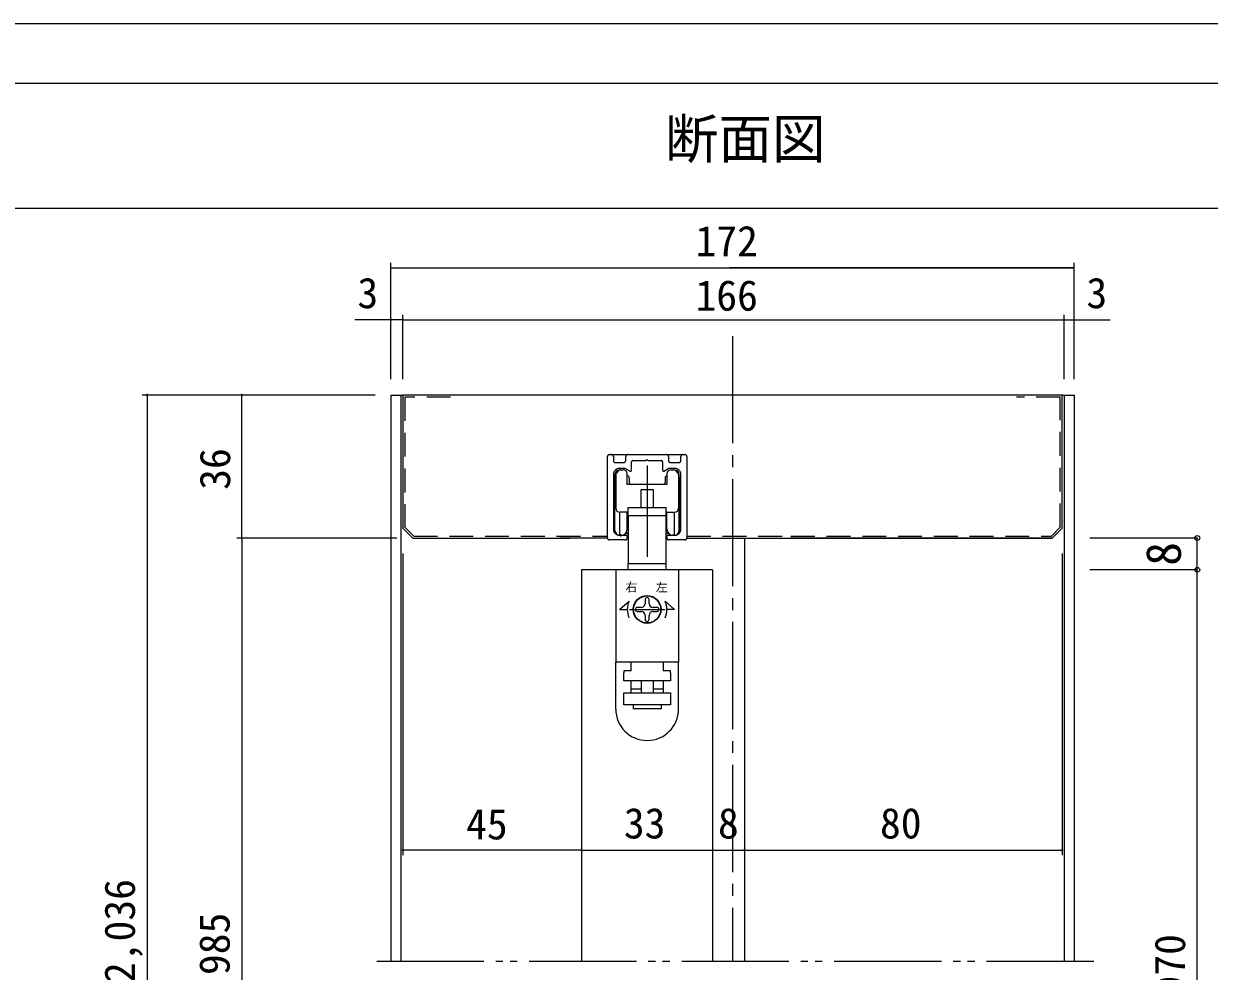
# Model space of a CAD drawing. Units: millimetres on the paper, enlarged 10 times, with parts at other scales. Extents: x -2000 to 2000, y -1385 to 1385.
# Drawn here: x -1400 to -405, y 589 to 1385 of the extents above; entities that cross this region are included whole.
import ezdxf
from ezdxf.enums import TextEntityAlignment as Align

# ---------------------------------------------------------------- set-up
doc = ezdxf.new("R2010")
doc.units = ezdxf.units.MM
doc.header["$LTSCALE"] = 10
doc.header["$PDMODE"] = 32
doc.header["$PDSIZE"] = 4
for name, pattern in [('CHAIN2', [12, 9, -1, 1, -1]), ('DOUBLE_CHAIN2', [12.8, 9, -1, 0.6, -0.6, 0.6, -1]), ('USER3', [31.75, 15.875, -3.175, 3.175, -3.175, 3.175, -3.175]), ('USER4', [50.8, 31.75, -6.35, 6.35, -6.35]), ('USER9', [3, 2, -1])]:
    doc.linetypes.add(name, pattern=pattern)
for name, color, linetype, lineweight in [('1-0_H-SYM', 7, 'Continuous', 20), ('1-2_0', 7, 'Continuous', 20), ('2-0', 7, 'Continuous', 18)]:
    doc.layers.add(name, color=color, linetype=linetype, lineweight=lineweight)
doc.styles.add('ＭＳ ゴシック', font='')
doc.styles.get('ＭＳ ゴシック').set_extended_font_data('MS Gothic')

msp = doc.modelspace()

# ---------------------------------------------------------------- linework, layer by layer
at = {"layer": '1-0_H-SYM'}
for p, q in [((-1950, 1335), (380, 1335)), ((-1950, 1335), (380, 1335)), ((-1950, 1335), (380, 1335)), ((-1950, 1230), (380, 1230)), ((-1950, 1230), (380, 1230)), ((-1950, 1230), (380, 1230))]:
    msp.add_line(p, q, dxfattribs=at)
at = {"layer": '1-2_0'}
for p, q in [((-1950, 1335), (380, 1335)), ((-1950, 1230), (380, 1230))]:
    msp.add_line(p, q, dxfattribs=at)
msp.add_lwpolyline([(-2000, -1385), (2000, -1385), (2000, 1385), (-2000, 1385)], close=True, dxfattribs=at)
at = {"layer": '2-0', "color": 4, "lineweight": 9}
for p, q in [((-1091.61, 1086.51), (-1091.61, 1184.1)), ((-518.27, 1086.51), (-518.27, 1184.1)), ((-518.27, 1086.51), (-518.27, 1184.1)), ((-1081.61, 1086.51), (-1081.61, 1140.51)), ((-1081.61, 1086.51), (-1081.61, 1140.51)), ((-1081.61, 1136.34), (-528.27, 1136.34)), ((-526.61, 1086.51), (-526.61, 1140.51)), ((-1104.94, 1073.17), (-1300.52, 1073.17)), ((-1296.36, 1073.17), (-1296.36, 89.36)), ((-1104.94, 1073.17), (-1221.01, 1073.17)), ((-1216.84, 953.17), (-1216.84, 1073.17)), ((-1086.61, 953.17), (-1221.01, 953.17)), ((-1216.84, 953.17), (-1216.84, 139.36)), ((-414.8, 953.17), (-504.94, 953.17)), ((-414.8, 926.51), (-414.8, 953.17)), ((-1081.61, 940.13), (-1081.61, 686.93)), ((-528.27, 940.13), (-528.27, 686.93)), ((-414.8, 926.51), (-504.94, 926.51)), ((-414.8, 162.69), (-414.8, 926.51)), ((-931.61, 691.1), (-1081.61, 691.1)), ((-931.61, 691.1), (-821.61, 691.1)), ((-821.61, 691.1), (-794.94, 691.1)), ((-794.94, 691.1), (-528.27, 691.1))]:
    msp.add_line(p, q, dxfattribs=at)
at = {"layer": '2-0', "color": 4, "linetype": 'CHAIN2', "lineweight": 9}
msp.add_line((-804.94, 1122.69), (-804.94, 597.69), dxfattribs=at)
at = {"layer": '2-0', "lineweight": 20}
for p, q in [((-1091.61, 1073.17), (-1081.61, 1073.17)), ((-1091.61, 1073.17), (-1091.61, 597.69)), ((-1083.27, 1073.17), (-1083.27, 597.69)), ((-758.27, 1073.17), (-1081.61, 1073.17)), ((-1081.61, 1073.17), (-1081.61, 961.51)), ((-528.27, 1073.17), (-758.27, 1073.17)), ((-528.27, 961.51), (-528.27, 1073.17)), ((-528.27, 1073.17), (-518.27, 1073.17)), ((-526.61, 1073.17), (-526.61, 597.69)), ((-518.27, 1073.17), (-518.27, 597.69)), ((-909.94, 953.18), (-909.94, 1021.51)), ((-908.27, 1023.18), (-846.61, 1023.18)), ((-843.27, 1021.51), (-843.27, 953.18)), ((-902.94, 1006.48), (-902.94, 978.17)), ((-900.1, 1010.02), (-902.45, 1007.66)), ((-898.92, 1010.51), (-896.61, 1010.51)), ((-893.27, 998.17), (-893.27, 1007.17)), ((-859.94, 1007.17), (-859.94, 998.17)), ((-856.61, 1010.51), (-854.3, 1010.51)), ((-853.12, 1010.02), (-850.76, 1007.66)), ((-850.27, 1006.48), (-850.27, 978.17)), ((-903.94, 1003.51), (-903.94, 958.84)), ((-859.94, 998.17), (-893.27, 998.17)), ((-891.61, 1003.51), (-891.61, 999.84)), ((-861.61, 1003.51), (-861.61, 999.84)), ((-849.27, 1003.51), (-849.27, 958.84)), ((-881.94, 993.51), (-881.94, 978.85)), ((-871.27, 993.51), (-881.94, 993.51)), ((-871.27, 978.85), (-871.27, 993.51)), ((-860.75, 972.17), (-860.75, 978.85)), ((-893.27, 974.84), (-899.61, 974.84)), ((-892.47, 972.17), (-860.75, 972.17)), ((-892.47, 972.17), (-892.47, 931.84)), ((-860.75, 931.84), (-860.75, 972.17)), ((-859.94, 974.84), (-853.61, 974.84)), ((-1081.61, 961.51), (-1073.27, 953.17)), ((-894.55, 957.17), (-892.47, 957.17)), ((-860.75, 957.17), (-858.67, 957.17)), ((-536.61, 953.17), (-528.27, 961.51)), ((-1086.61, 953.17), (-1221.01, 953.17)), ((-1073.27, 953.17), (-941.61, 953.17)), ((-909.94, 953.17), (-949.94, 953.17)), ((-843.27, 953.17), (-756.61, 953.17)), ((-794.94, 953.17), (-794.94, 597.69)), ((-756.61, 953.17), (-536.61, 953.17)), ((-931.61, 926.51), (-931.61, 597.69)), ((-821.61, 926.51), (-931.61, 926.51)), ((-892.47, 926.84), (-860.75, 926.84)), ((-889.92, 926.84), (-889.92, 926.51)), ((-863.25, 926.51), (-863.25, 926.84)), ((-860.75, 926.84), (-860.75, 931.84)), ((-821.61, 926.51), (-821.61, 597.69)), ((-902.94, 809.51), (-902.94, 848.84)), ((-850.27, 809.51), (-850.27, 848.84)), ((-931.61, 814.69), (-931.61, 755.8)), ((-931.61, 814.69), (-931.61, 755.8)), ((-821.61, 814.69), (-821.61, 755.8)), ((-821.61, 814.69), (-821.61, 755.8)), ((-794.94, 814.69), (-794.94, 755.8)), ((-794.94, 814.69), (-794.94, 755.8))]:
    msp.add_line(p, q, dxfattribs=at)
at = {"layer": '2-0', "linetype": 'USER9', "lineweight": 20}
for p, q in [((-1041.61, 1071.51), (-1079.94, 1071.51)), ((-1079.94, 1071.51), (-1079.94, 962.2)), ((-529.94, 1071.51), (-566.61, 1071.51)), ((-529.94, 962.2), (-529.94, 1071.51)), ((-1079.94, 962.2), (-1072.58, 954.84)), ((-537.3, 954.84), (-529.94, 962.2)), ((-1072.58, 954.84), (-909.94, 954.84)), ((-843.27, 954.84), (-755.92, 954.84)), ((-755.92, 954.84), (-537.3, 954.84))]:
    msp.add_line(p, q, dxfattribs=at)
at = {"layer": '2-0', "color": 6, "linetype": 'USER3'}
for p, q in [((-908.27, 1023.18), (-906.61, 1023.18)), ((-904.94, 1021.51), (-904.94, 1018.18)), ((-903.27, 1016.51), (-896.27, 1016.51)), ((-894.61, 1018.18), (-894.61, 1021.51)), ((-889.61, 1010.16), (-889.61, 1017.18)), ((-863.61, 1017.18), (-863.61, 1010.16)), ((-858.61, 1021.51), (-858.61, 1018.18)), ((-856.94, 1016.51), (-849.94, 1016.51)), ((-848.27, 1018.18), (-848.27, 1021.51)), ((-846.61, 1023.18), (-844.94, 1023.18)), ((-904.94, 1006.51), (-904.94, 960.51)), ((-848.27, 960.51), (-848.27, 1006.51)), ((-899.94, 955.51), (-894.27, 955.51)), ((-858.94, 955.51), (-853.27, 955.51)), ((-894.94, 951.51), (-908.27, 951.51)), ((-893.27, 954.51), (-893.27, 953.18)), ((-859.94, 953.18), (-859.94, 954.51)), ((-844.94, 951.51), (-858.27, 951.51))]:
    msp.add_line(p, q, dxfattribs=at)
at = {"layer": '2-0'}
for p, q in [((-903.61, 959.51), (-903.61, 1006.18)), ((-849.61, 959.51), (-849.61, 1006.18)), ((-899.62, 955.51), (-899.61, 974.84)), ((-893.27, 960.51), (-893.27, 974.84)), ((-893.27, 971.18), (-892.47, 971.18)), ((-859.94, 971.18), (-860.75, 971.18)), ((-859.94, 960.51), (-859.94, 974.84)), ((-853.59, 955.51), (-853.61, 974.84)), ((-899.61, 955.51), (-898.27, 955.51)), ((-853.61, 955.51), (-854.94, 955.51)), ((-902.94, 926.51), (-902.94, 848.84)), ((-850.27, 926.51), (-902.94, 926.51)), ((-850.27, 926.51), (-850.27, 848.84)), ((-899.7, 893.17), (-891.73, 900.17)), ((-878.27, 901.51), (-878.27, 898.17)), ((-874.94, 898.17), (-874.94, 901.51)), ((-853.51, 893.17), (-861.48, 900.17)), ((-899.7, 893.17), (-893.27, 893.17)), ((-891.5, 893.17), (-861.72, 893.17)), ((-881.61, 894.84), (-884.94, 894.84)), ((-884.94, 891.51), (-881.61, 891.51)), ((-878.27, 888.17), (-878.27, 884.84)), ((-874.94, 884.84), (-874.94, 888.17)), ((-868.27, 894.84), (-871.61, 894.84)), ((-871.61, 891.51), (-868.27, 891.51)), ((-853.51, 893.17), (-859.94, 893.17)), ((-850.27, 848.84), (-902.94, 848.84)), ((-889.94, 841.51), (-889.94, 848.84)), ((-863.27, 848.84), (-863.27, 841.51)), ((-889.94, 841.51), (-896.27, 841.51)), ((-896.27, 841.51), (-896.27, 839.84)), ((-856.94, 841.51), (-863.27, 841.51)), ((-856.94, 839.84), (-856.94, 841.51)), ((-856.94, 839.84), (-856.94, 833.17)), ((-889.94, 826.51), (-889.94, 833.17)), ((-889.94, 826.51), (-881.61, 826.51)), ((-889.94, 823.17), (-889.94, 826.51)), ((-881.61, 833.17), (-881.61, 823.17)), ((-871.61, 833.17), (-871.61, 823.17)), ((-863.27, 833.17), (-863.27, 826.51)), ((-896.27, 813.17), (-896.27, 823.17)), ((-896.27, 823.17), (-856.94, 823.17)), ((-888.27, 813.17), (-888.27, 809.84))]:
    msp.add_line(p, q, dxfattribs=at)
at = {"layer": '2-0', "color": 3, "linetype": 'USER4'}
msp.add_line((-876.61, 1013.91), (-876.61, 937.24), dxfattribs=at)
at = {"layer": '2-0', "color": 2}
msp.add_line((-898.95, 956.31), (-898.95, 954.37), dxfattribs=at)
at = {"layer": '2-0', "linetype": 'DOUBLE_CHAIN2', "lineweight": 20}
msp.add_line((-501.61, 597.69), (-1108.27, 597.69), dxfattribs=at)
at = {"layer": '2-0', "color": 4, "lineweight": 9}
for points in [[(-1091.61, 1179.94), (-518.27, 1179.94), (-768.68, 1179.94), (-807.5, 1179.94)], [(-1081.61, 1136.34), (-1091.61, 1136.34), (-1121.89, 1136.34)], [(-528.27, 1136.34), (-518.27, 1136.34), (-488, 1136.34)]]:
    msp.add_lwpolyline(points, dxfattribs=at)
at = {"layer": '2-0', "color": 6, "linetype": 'USER3'}
for points in [[(-892.94, 1023.18), (-876.61, 1023.18), (-860.27, 1023.18)], [(-888.61, 1018.18), (-877.61, 1018.18), (-876.61, 1019.18), (-875.61, 1018.18), (-864.61, 1018.18)], [(-891.11, 1009.3), (-894.94, 1011.51), (-899.94, 1011.51)], [(-853.27, 1011.51), (-858.27, 1011.51), (-862.11, 1009.3)]]:
    msp.add_lwpolyline(points, dxfattribs=at)
at = {"layer": '2-0', "lineweight": 20}
for points in [[(-892.47, 972.17), (-892.47, 978.85), (-860.75, 978.85)], [(-536.61, 953.17), (-756.61, 953.17), (-536.61, 953.17)], [(-892.47, 926.84), (-892.47, 931.84), (-860.75, 931.84)]]:
    msp.add_lwpolyline(points, dxfattribs=at)
at = {"layer": '2-0'}
for points in [[(-856.94, 833.17), (-896.27, 833.17), (-896.27, 839.84)], [(-871.61, 826.51), (-863.27, 826.51), (-863.27, 823.17)], [(-856.94, 823.17), (-856.94, 813.17), (-896.27, 813.17)], [(-864.94, 813.17), (-864.94, 809.84), (-888.27, 809.84)]]:
    msp.add_lwpolyline(points, dxfattribs=at)
for radius in [11.67, 11.33]:
    msp.add_circle((-876.61, 893.17), radius, dxfattribs=at)
at = {"layer": '2-0', "color": 4, "lineweight": 9}
for centre, start, end in [((-1091.61, 1136.34), 0, 180), ((-1091.61, 1136.34), 180, 0), ((-1081.61, 1136.34), 0, 180), ((-1081.61, 1136.34), 0, 180), ((-1081.61, 1136.34), 180, 0), ((-1081.61, 1136.34), 180, 0), ((-526.61, 1136.34), 0, 180), ((-526.61, 1136.34), 0, 180), ((-526.61, 1136.34), 0, 180), ((-526.61, 1136.34), 180, 0), ((-526.61, 1136.34), 180, 0), ((-526.61, 1136.34), 180, 0), ((-1296.36, 1073.17), 90, 270), ((-1296.36, 1073.17), 270, 90), ((-1216.84, 1073.17), 90, 270), ((-1216.84, 1073.17), 270, 90), ((-1216.84, 953.17), 90, 270), ((-1216.84, 953.17), 90, 270), ((-1216.84, 953.17), 270, 90), ((-1216.84, 953.17), 270, 90), ((-1081.61, 691.1), 0, 180), ((-1081.61, 691.1), 180, 0), ((-931.61, 691.1), 0, 180), ((-931.61, 691.1), 0, 180), ((-931.61, 691.1), 180, 0), ((-931.61, 691.1), 180, 0), ((-821.61, 691.1), 0, 180), ((-821.61, 691.1), 0, 180), ((-821.61, 691.1), 180, 0), ((-821.61, 691.1), 180, 0), ((-794.94, 691.1), 0, 180), ((-794.94, 691.1), 0, 180), ((-794.94, 691.1), 180, 0), ((-794.94, 691.1), 180, 0), ((-528.27, 691.1), 0, 180), ((-528.27, 691.1), 180, 0)]:
    msp.add_arc(centre, 0.521, start, end, dxfattribs=at)
at = {"layer": '2-0', "color": 6, "linetype": 'USER3'}
for centre, radius, start, end in [((-908.27, 1021.51), 1.67, 90, 180), ((-906.61, 1021.51), 1.67, 360, 90), ((-903.27, 1018.18), 1.67, 180, 270), ((-896.27, 1018.18), 1.67, 270, 0), ((-892.94, 1021.51), 1.67, 90, 180), ((-888.61, 1017.18), 1, 90, 180), ((-864.61, 1017.18), 1, 0, 90), ((-860.27, 1021.51), 1.67, 360, 90), ((-856.94, 1018.18), 1.67, 180, 270), ((-849.94, 1018.18), 1.67, 270, 0), ((-846.61, 1021.51), 1.67, 90, 180), ((-844.94, 1021.51), 1.67, 360, 90), ((-899.94, 1006.51), 5, 90, 180), ((-890.61, 1010.16), 1, 240, 0), ((-862.61, 1010.16), 1, 180, 300), ((-853.27, 1006.51), 5, 0, 90), ((-899.94, 960.51), 5, 180, 270), ((-894.27, 954.51), 1, 360, 90), ((-858.94, 954.51), 1, 90, 180), ((-853.27, 960.51), 5, 270, 0), ((-908.27, 953.18), 1.67, 180, 270), ((-894.94, 953.18), 1.67, 270, 0), ((-858.27, 953.18), 1.67, 180, 270), ((-844.94, 953.18), 1.67, 270, 0)]:
    msp.add_arc(centre, radius, start, end, dxfattribs=at)
at = {"layer": '2-0'}
for centre, radius, start, end in [((-899.61, 1006.18), 4, 94.64843, 180), ((-853.61, 1006.18), 4, 0, 85.35157), ((-899.61, 959.51), 4, 180, 270), ((-898.27, 960.51), 5, 270, 0), ((-854.94, 960.51), 5, 180, 270), ((-853.61, 959.51), 4, 270, 0), ((-876.61, 893.17), 16.67, 155.16542, 204.83459), ((-881.61, 898.17), 3.33, 270, 0), ((-876.61, 901.51), 1.67, 90, 180), ((-876.61, 901.51), 1.67, 0, 90), ((-871.61, 898.17), 3.33, 180, 270), ((-876.61, 893.17), 16.67, 335.16541, 24.83458), ((-884.94, 893.17), 1.67, 90, 180), ((-884.94, 893.17), 1.67, 180, 270), ((-881.61, 888.17), 3.33, 0, 90), ((-871.61, 888.17), 3.33, 90, 180), ((-868.27, 893.17), 1.67, 0, 90), ((-868.27, 893.17), 1.67, 270, 0), ((-876.61, 884.84), 1.67, 180, 270), ((-876.61, 884.84), 1.67, 270, 0)]:
    msp.add_arc(centre, radius, start, end, dxfattribs=at)
at = {"layer": '2-0', "lineweight": 20}
for centre, radius, start, end in [((-901.27, 1006.48), 1.67, 135, 180), ((-898.92, 1008.84), 1.67, 90, 135), ((-896.61, 1007.17), 3.33, 360, 90), ((-893.27, 1003.51), 1.67, 360, 90), ((-859.94, 1003.51), 1.67, 90, 180), ((-856.61, 1007.17), 3.33, 90, 180), ((-854.3, 1008.84), 1.67, 45, 90), ((-851.94, 1006.48), 1.67, 0, 45), ((-902.27, 1003.51), 1.67, 143.10953, 180), ((-889.94, 999.84), 1.67, 180, 270), ((-863.27, 999.84), 1.67, 270, 0), ((-850.94, 1003.51), 1.67, 0, 36.78801), ((-899.61, 978.17), 3.33, 180, 270), ((-853.61, 978.17), 3.33, 270, 360), ((-893.27, 971.51), 3.33, 75.95044, 90), ((-859.94, 971.51), 3.33, 90, 104.0179), ((-902.27, 958.84), 1.67, 180, 245.90184), ((-850.94, 958.84), 1.67, 294.19339, 360), ((-876.61, 809.51), 26.33, 180, 0)]:
    msp.add_arc(centre, radius, start, end, dxfattribs=at)
at = {"layer": '2-0', "color": 4}
for p in [(-414.8, 953.17), (-414.8, 926.51)]:
    msp.add_point(p, dxfattribs=at)

# ---------------------------------------------------------------- texts
at = {"layer": '1-2_0', "style": 'ＭＳ ゴシック'}
msp.add_text('断面図', height=32.99, dxfattribs=at).set_placement((-861.74, 1261.98), align=Align.BOTTOM_LEFT)
at = {"layer": '2-0', "style": 'ＭＳ ゴシック'}
for s, height, p in [('172', 25.66, (-836.02, 1182)), ('3', 25.66, (-1119.8, 1138.42)), ('166', 25.66, (-836.02, 1136.34)), ('3', 25.66, (-507.86, 1138.42)), ('右', 7.33, (-894.84, 906.04)), ('左', 7.33, (-869.25, 905.84)), ('45', 25.66, (-1028.59, 692.41)), ('33', 25.66, (-896.16, 693.18)), ('8', 25.66, (-817.16, 693.18)), ('80', 25.66, (-681.16, 693.18))]:
    msp.add_text(s, height=height, dxfattribs=at).set_placement(p, align=Align.BOTTOM_LEFT)
for s, height, p in [('36', 25.66, (-1218.92, 993.62)), ('8', 29.33, (-419.8, 929.84)), ('枠外H:2,036', 25.66, (-1298.86, 474.6)), ('枠内IH:1,985', 25.66, (-1219.34, 428.93)), ('DH:1,970', 25.66, (-417.3, 480.93))]:
    msp.add_text(s, height=height, rotation=90, dxfattribs=at).set_placement(p, align=Align.BOTTOM_LEFT)

doc.saveas('drawing.dxf')
